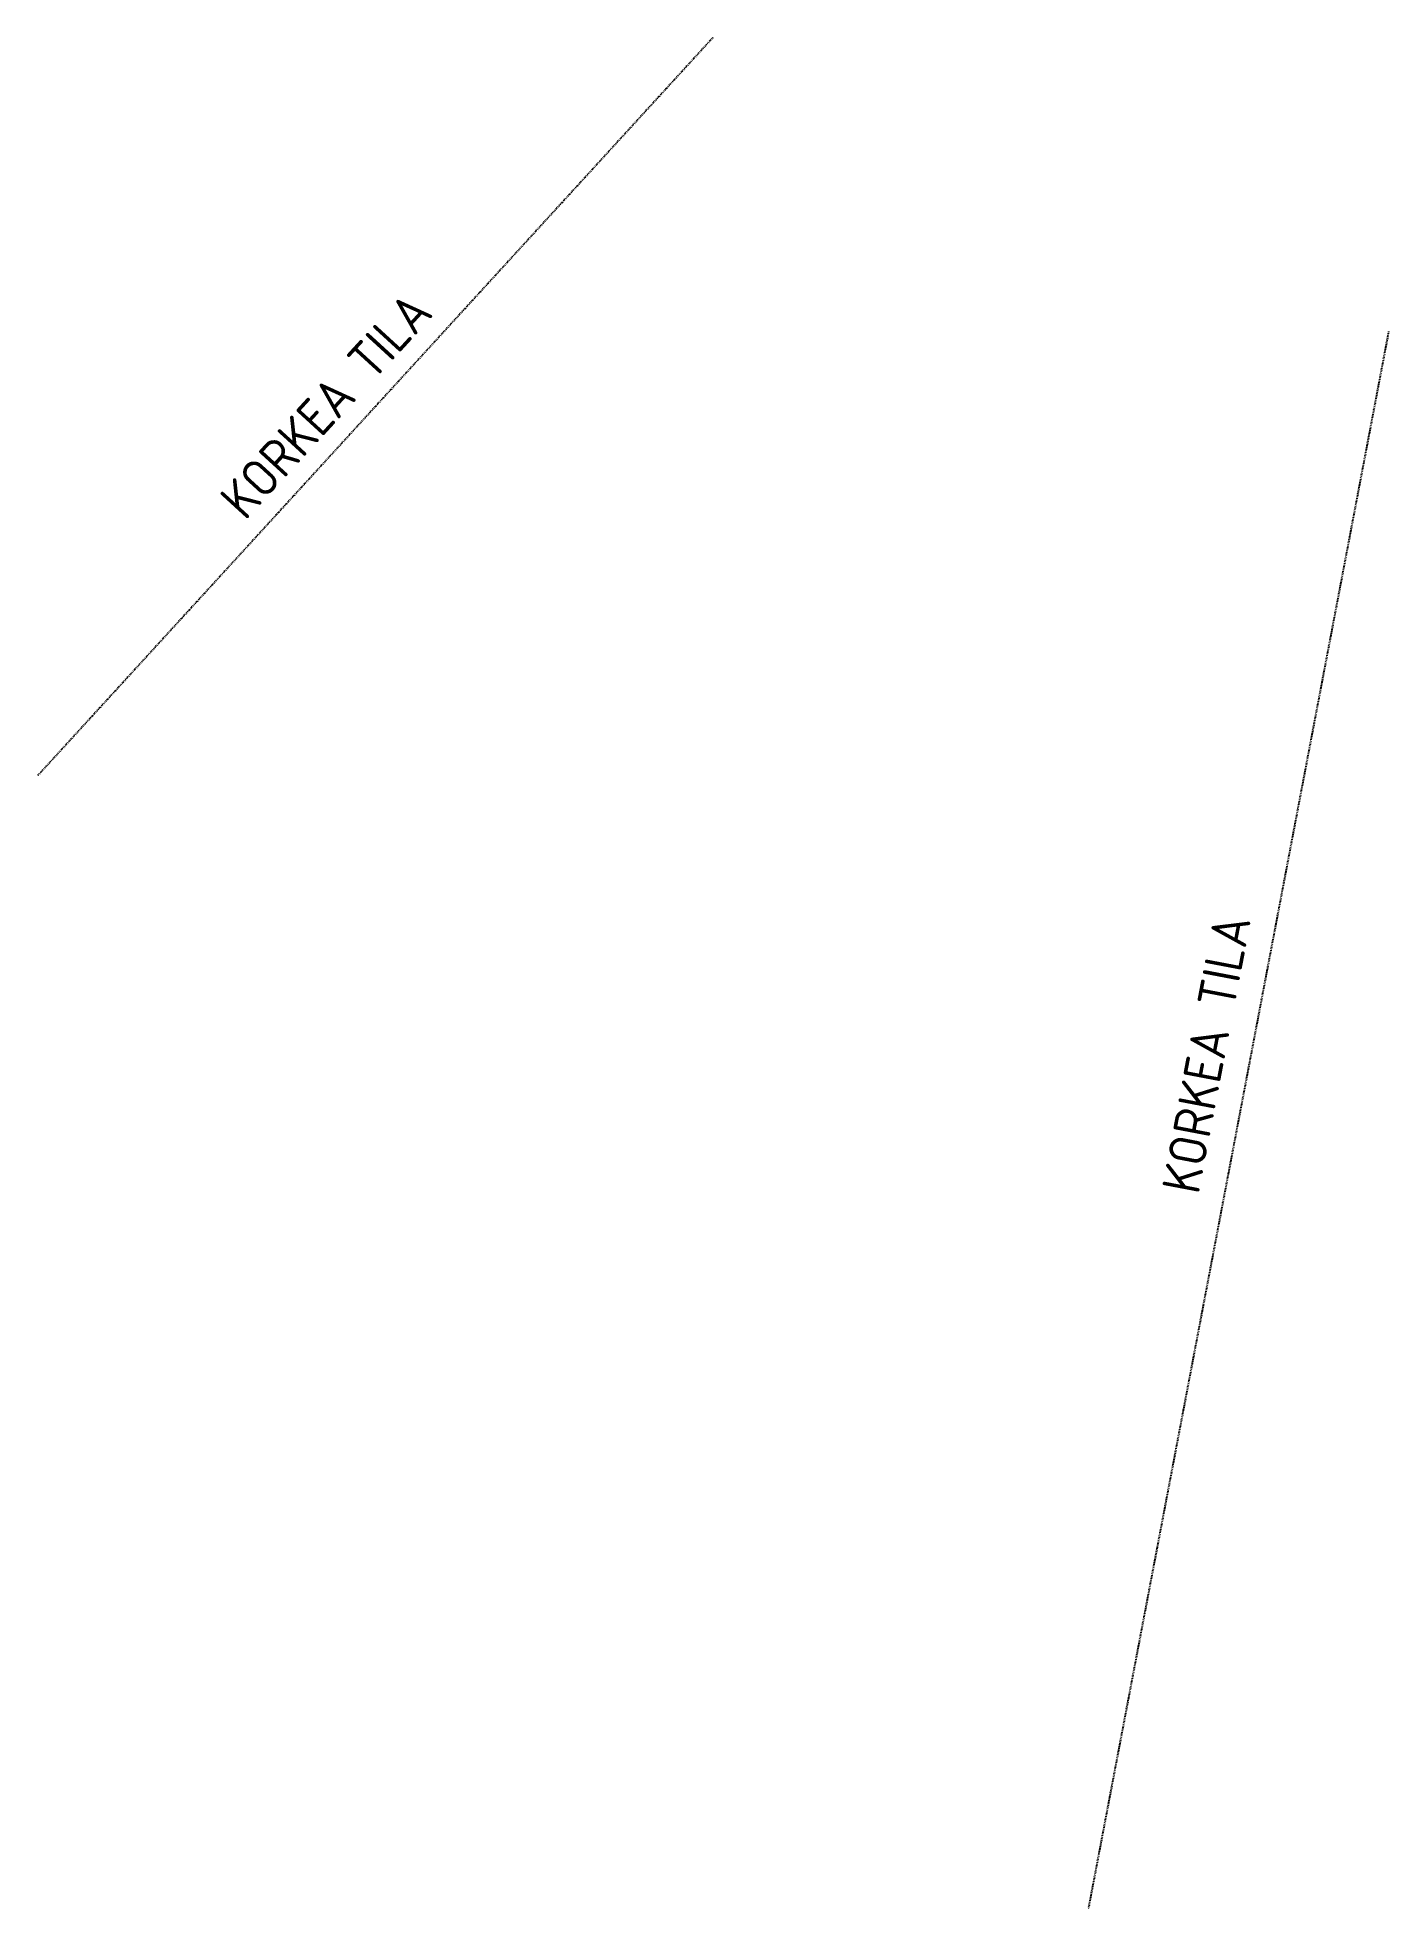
# Model space of a CAD drawing. Header units: millimetres. Extents: x 7500 to 12900, y 9000 to 16475.
import ezdxf

# ---------------------------------------------------------------- set-up
doc = ezdxf.new("R2010")
doc.units = ezdxf.units.MM
doc.header["$LTSCALE"] = 0.5
doc.linetypes.add('DASHDOT2', pattern=[12.7, 6.35, -3.175, 0, -3.175])
doc.layers.add('ARF5300E0_ALAKATTO', color=5, linetype='DASHDOT2')
doc.layers.add('ARF5300T0_AKTEKSTIT', color=5, linetype='Continuous', lineweight=0)
doc.styles.get("Standard").update_dxf_attribs({"font": 'isocp.shx'})

msp = doc.modelspace()

# ---------------------------------------------------------------- linework, layer by layer
at = {"layer": 'ARF5300E0_ALAKATTO'}
for p, q in [((10200, 16475, 3500), (7500, 13525, 3500)), ((12900, 15300), (11700, 9000, 1000))]:
    msp.add_line(p, q, dxfattribs=at)

# ---------------------------------------------------------------- texts
at = {"layer": 'ARF5300T0_AKTEKSTIT', "char_height": 150, "attachment_point": 1}
for insert, width, rotation in [((8219.4, 14642.1), 1556.094, 47.53356), ((11993.3, 11877.2), 2120.279, 79.2157)]:
    msp.add_mtext('KORKEA TILA', dxfattribs=dict(at, insert=insert, width=width, rotation=rotation))

doc.saveas('drawing.dxf')
